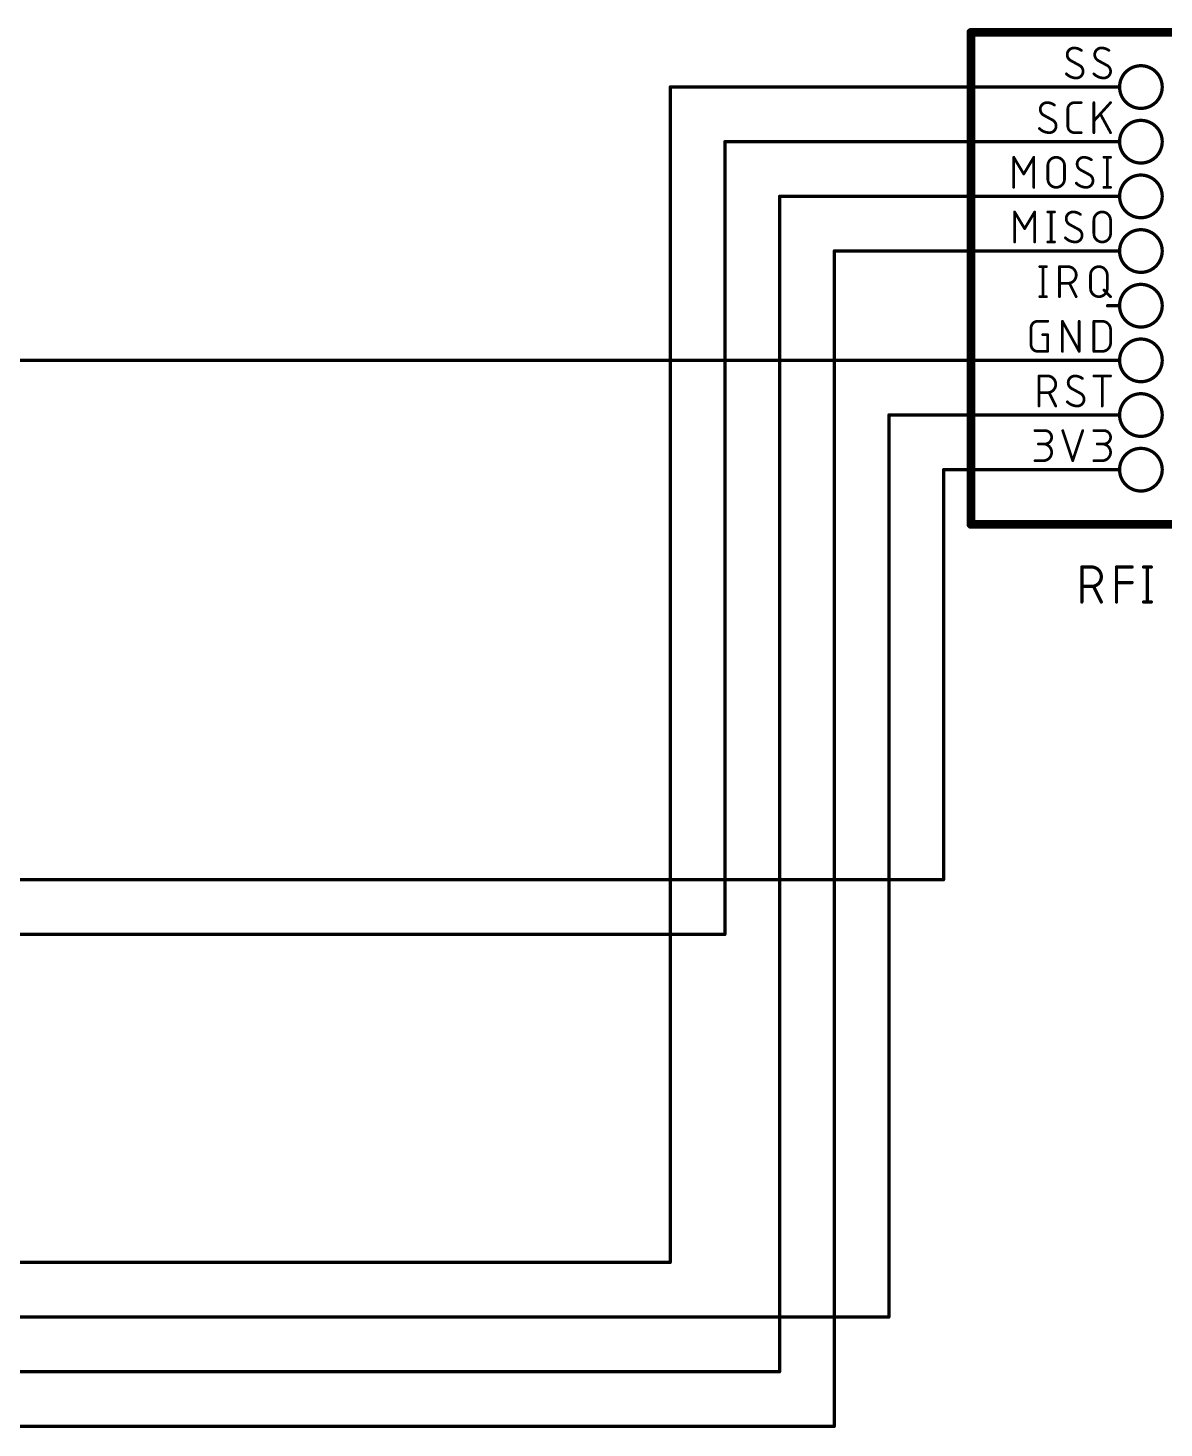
# Model space of a CAD drawing. Extents: x -10 to 250, y 0 to 179.
# Drawn here: x 170.8 to 223.6, y 63.4 to 128.5 of the extents above; entities that cross this region are included whole.
import ezdxf

# ---------------------------------------------------------------- set-up
doc = ezdxf.new("R2010")
doc.units = 0
for name, color, linetype in [('91', 94, 'CONTINUOUS'), ('94', 14, 'CONTINUOUS'), ('95', 250, 'CONTINUOUS')]:
    doc.layers.add(name, color=color, linetype=linetype)

msp = doc.modelspace()

# ---------------------------------------------------------------- linework, layer by layer
at = {"layer": '91', "const_width": 0.1524}
for points in [[(200.66, 71.12), (200.66, 125.73)], [(220.98, 125.73), (200.66, 125.73)], [(203.2, 86.36), (203.2, 123.19)], [(203.2, 123.19), (220.98, 123.19)], [(205.74, 66.04), (205.74, 120.65)], [(220.98, 120.65), (205.74, 120.65)], [(208.28, 63.5), (208.28, 118.11)], [(208.28, 118.11), (220.98, 118.11)], [(220.98, 113.03), (152.4, 113.03)], [(210.82, 68.58), (210.82, 110.49)], [(220.98, 110.49), (210.82, 110.49)], [(220.98, 107.95), (213.36, 107.95)], [(213.36, 107.95), (213.36, 88.9)], [(144.78, 88.9), (213.36, 88.9)], [(144.78, 86.36), (203.2, 86.36)], [(101.6, 71.12), (200.66, 71.12)], [(99.06, 68.58), (210.82, 68.58)], [(93.98, 66.04), (205.74, 66.04)], [(104.14, 63.5), (208.28, 63.5)]]:
    msp.add_lwpolyline(points, dxfattribs=at)
at = {"layer": '91', "const_width": 0.0762}
for points in [[(200.6981, 125.73, 1), (200.6219, 125.73)], [(200.66, 125.7681, 1), (200.66, 125.6919)], [(220.98, 125.6919, 1), (220.98, 125.7681)], [(203.2381, 123.19, 1), (203.1619, 123.19)], [(203.2, 123.2281, 1), (203.2, 123.1519)], [(220.98, 123.1519, 1), (220.98, 123.2281)], [(205.7781, 120.65, 1), (205.7019, 120.65)], [(205.74, 120.6881, 1), (205.74, 120.6119)], [(220.98, 120.6119, 1), (220.98, 120.6881)], [(208.3181, 118.11, 1), (208.2419, 118.11)], [(208.28, 118.1481, 1), (208.28, 118.0719)], [(220.98, 118.0719, 1), (220.98, 118.1481)], [(220.98, 112.9919, 1), (220.98, 113.0681)], [(210.8581, 110.49, 1), (210.7819, 110.49)], [(210.82, 110.5281, 1), (210.82, 110.4519)], [(220.98, 110.4519, 1), (220.98, 110.5281)], [(213.36, 107.9881, 1), (213.36, 107.9119)], [(213.3981, 107.95, 1), (213.3219, 107.95)], [(220.98, 107.9119, 1), (220.98, 107.9881)], [(213.3219, 88.9, 1), (213.3981, 88.9)], [(213.36, 88.8619, 1), (213.36, 88.9381)], [(203.1619, 86.36, 1), (203.2381, 86.36)], [(203.2, 86.3219, 1), (203.2, 86.3981)], [(200.6219, 71.12, 1), (200.6981, 71.12)], [(200.66, 71.0819, 1), (200.66, 71.1581)], [(210.7819, 68.58, 1), (210.8581, 68.58)], [(210.82, 68.5419, 1), (210.82, 68.6181)], [(205.7019, 66.04, 1), (205.7781, 66.04)], [(205.74, 66.0019, 1), (205.74, 66.0781)], [(208.2419, 63.5, 1), (208.3181, 63.5)], [(208.28, 63.4619, 1), (208.28, 63.5381)]]:
    msp.add_lwpolyline(points, format="xyb", dxfattribs=at)
at = {"layer": '94'}
for points, const_width in [([(214.63, 128.27), (245.11, 128.27)], 0.4064), ([(214.63, 105.41), (214.63, 128.27)], 0.4064), ([(220.98, 125.73), (221.5388, 125.73)], 0.1524), ([(220.98, 123.19), (221.5388, 123.19)], 0.1524), ([(220.98, 120.65), (221.5388, 120.65)], 0.1524), ([(220.98, 118.11), (221.5388, 118.11)], 0.1524), ([(220.98, 115.57), (221.5388, 115.57)], 0.1524), ([(220.98, 113.03), (221.5388, 113.03)], 0.1524), ([(220.98, 110.49), (221.5388, 110.49)], 0.1524), ([(220.98, 107.95), (221.5388, 107.95)], 0.1524), ([(245.11, 105.41), (214.63, 105.41)], 0.4064)]:
    msp.add_lwpolyline(points, dxfattribs=dict(at, const_width=const_width))
for points, const_width in [([(214.63, 128.3716, 1), (214.63, 128.1684)], 0.2032), ([(214.7316, 128.27, 1), (214.5284, 128.27)], 0.2032), ([(222.5294, 124.7394, 1), (222.5294, 126.7206, 1), (222.5294, 124.7394)], 0.1524), ([(220.98, 125.7681, 1), (220.98, 125.6919)], 0.0762), ([(221.5388, 125.6919, 1), (221.5388, 125.7681)], 0.0762), ([(222.5294, 122.1994, 1), (222.5294, 124.1806, 1), (222.5294, 122.1994)], 0.1524), ([(220.98, 123.2281, 1), (220.98, 123.1519)], 0.0762), ([(221.5388, 123.1519, 1), (221.5388, 123.2281)], 0.0762), ([(222.5294, 119.6594, 1), (222.5294, 121.6406, 1), (222.5294, 119.6594)], 0.1524), ([(220.98, 120.6881, 1), (220.98, 120.6119)], 0.0762), ([(221.5388, 120.6119, 1), (221.5388, 120.6881)], 0.0762), ([(222.5294, 117.1194, 1), (222.5294, 119.1006, 1), (222.5294, 117.1194)], 0.1524), ([(220.98, 118.1481, 1), (220.98, 118.0719)], 0.0762), ([(221.5388, 118.0719, 1), (221.5388, 118.1481)], 0.0762), ([(222.5294, 114.5794, 1), (222.5294, 116.5606, 1), (222.5294, 114.5794)], 0.1524), ([(220.98, 115.6081, 1), (220.98, 115.5319)], 0.0762), ([(221.5388, 115.5319, 1), (221.5388, 115.6081)], 0.0762), ([(222.5294, 112.0394, 1), (222.5294, 114.0206, 1), (222.5294, 112.0394)], 0.1524), ([(220.98, 113.0681, 1), (220.98, 112.9919)], 0.0762), ([(221.5388, 112.9919, 1), (221.5388, 113.0681)], 0.0762), ([(222.5294, 109.4994, 1), (222.5294, 111.4806, 1), (222.5294, 109.4994)], 0.1524), ([(220.98, 110.5281, 1), (220.98, 110.4519)], 0.0762), ([(221.5388, 110.4519, 1), (221.5388, 110.5281)], 0.0762), ([(222.5294, 106.9594, 1), (222.5294, 108.9406, 1), (222.5294, 106.9594)], 0.1524), ([(220.98, 107.9881, 1), (220.98, 107.9119)], 0.0762), ([(221.5388, 107.9119, 1), (221.5388, 107.9881)], 0.0762), ([(214.63, 105.5116, 1), (214.63, 105.3084)], 0.2032), ([(214.5284, 105.41, 1), (214.7316, 105.41)], 0.2032)]:
    msp.add_lwpolyline(points, format="xyb", dxfattribs=dict(at, const_width=const_width))
at = {"layer": '95'}
for points, const_width in [([(219.4152, 127.5461, 0.4142), (219.1048, 127.2357)], 0.127), ([(219.7645, 127.4297, 0.1623), (219.4152, 127.5461)], 0.127), ([(219.4152, 127.5778, 1), (219.4152, 127.5144)], 0.0635), ([(219.4152, 127.5143, 1), (219.4152, 127.5778)], 0.0635), ([(220.6928, 127.5461, 0.4142), (220.3824, 127.2357)], 0.127), ([(221.0421, 127.4297, 0.1623), (220.6928, 127.5461)], 0.127), ([(220.6928, 127.5778, 1), (220.6928, 127.5144)], 0.0635), ([(220.6928, 127.5143, 1), (220.6928, 127.5778)], 0.0635), ([(219.1048, 127.2357, 0.2656), (219.26, 126.964)], 0.127), ([(219.1365, 127.2357, 1), (219.073, 127.2357)], 0.0635), ([(219.073, 127.2357, 1), (219.1365, 127.2357)], 0.0635), ([(219.2752, 126.9919, 1), (219.2448, 126.9361)], 0.0635), ([(219.2439, 126.9367, 1), (219.2761, 126.9914)], 0.0635), ([(219.7454, 127.4043, 1), (219.7835, 127.4551)], 0.0635), ([(220.4141, 127.2357, 1), (220.3506, 127.2357)], 0.0635), ([(220.3506, 127.2357, 1), (220.4141, 127.2357)], 0.0635), ([(220.3824, 127.2357, 0.2656), (220.5376, 126.964)], 0.127), ([(220.5528, 126.9919, 1), (220.5224, 126.9361)], 0.0635), ([(220.5215, 126.9367, 1), (220.5537, 126.9914)], 0.0635), ([(221.023, 127.4043, 1), (221.0611, 127.4551)], 0.0635), ([(219.066, 126.3431, 0.2), (219.5317, 126.1491)], 0.127), ([(219.0885, 126.3655, 1), (219.0434, 126.3208)], 0.0635), ([(219.5317, 126.1491, 0.4142), (219.8421, 126.4595)], 0.127), ([(219.5317, 126.1809, 1), (219.5317, 126.1174)], 0.0635), ([(219.5317, 126.1174, 1), (219.5317, 126.1808)], 0.0635), ([(219.8421, 126.4595, 0.2656), (219.6869, 126.7312)], 0.127), ([(219.703, 126.7585, 1), (219.6708, 126.7038)], 0.0635), ([(219.6717, 126.7033, 1), (219.7021, 126.7591)], 0.0635), ([(219.8739, 126.4595, 1), (219.8104, 126.4595)], 0.0635), ([(219.8104, 126.4595, 1), (219.8739, 126.4595)], 0.0635), ([(220.3436, 126.3431, 0.2), (220.8093, 126.1491)], 0.127), ([(220.3661, 126.3655, 1), (220.321, 126.3208)], 0.0635), ([(220.8093, 126.1491, 0.4142), (221.1197, 126.4595)], 0.127), ([(220.8093, 126.1809, 1), (220.8093, 126.1174)], 0.0635), ([(220.8093, 126.1174, 1), (220.8093, 126.1808)], 0.0635), ([(221.1197, 126.4595, 0.2656), (220.9645, 126.7312)], 0.127), ([(220.9806, 126.7585, 1), (220.9484, 126.7038)], 0.0635), ([(220.9493, 126.7033, 1), (220.9797, 126.7591)], 0.0635), ([(221.1515, 126.4595, 1), (221.088, 126.4595)], 0.0635), ([(221.088, 126.4595, 1), (221.1515, 126.4595)], 0.0635), ([(218.1628, 125.0061, 0.4142), (217.8523, 124.6957)], 0.127), ([(218.512, 124.8897, 0.1623), (218.1628, 125.0061)], 0.127), ([(218.1628, 125.0378, 1), (218.1628, 124.9744)], 0.0635), ([(218.1628, 124.9743, 1), (218.1628, 125.0378)], 0.0635), ([(218.493, 124.8643, 1), (218.5311, 124.9151)], 0.0635), ([(219.4432, 125.0061, 0.4142), (219.1328, 124.6957)], 0.127), ([(219.4432, 125.0379, 1), (219.4432, 124.9744)], 0.0635), ([(219.4432, 124.9744, 1), (219.4432, 125.0378)], 0.0635), ([(219.7537, 124.9744, 1), (219.7537, 125.0379)], 0.0635), ([(220.3753, 125.0061, 1), (220.3118, 125.0061)], 0.0635), ([(221.1432, 124.9847, 1), (221.0962, 125.0275)], 0.0635), ([(217.8523, 124.6957, 0.2656), (218.0076, 124.424)], 0.127), ([(217.8841, 124.6957, 1), (217.8206, 124.6957)], 0.0635), ([(217.8206, 124.6957, 1), (217.8841, 124.6957)], 0.0635), ([(218.0228, 124.4519, 1), (217.9924, 124.3961)], 0.0635), ([(217.9914, 124.3967, 1), (218.0237, 124.4514)], 0.0635), ([(218.5897, 123.9195, 0.2656), (218.4344, 124.1912)], 0.127), ([(218.4505, 124.2185, 1), (218.4183, 124.1638)], 0.0635), ([(218.4192, 124.1633, 1), (218.4496, 124.2191)], 0.0635), ([(219.1645, 124.6957, 1), (219.101, 124.6957)], 0.0635), ([(219.101, 124.6957, 1), (219.1645, 124.6957)], 0.0635), ([(220.6819, 124.478, 1), (220.6262, 124.4476)], 0.0635), ([(217.8135, 123.8031, 0.2), (218.2792, 123.6091)], 0.127), ([(217.8361, 123.8255, 1), (217.791, 123.7808)], 0.0635), ([(218.2792, 123.6091, 0.4142), (218.5897, 123.9195)], 0.127), ([(218.2792, 123.6409, 1), (218.2792, 123.5774)], 0.0635), ([(218.2792, 123.5774, 1), (218.2792, 123.6408)], 0.0635), ([(218.6214, 123.9195, 1), (218.5579, 123.9195)], 0.0635), ([(218.5579, 123.9195, 1), (218.6214, 123.9195)], 0.0635), ([(219.1328, 123.9195, 0.4142), (219.4432, 123.6091)], 0.127), ([(219.1645, 123.9195, 1), (219.101, 123.9195)], 0.0635), ([(219.101, 123.9195, 1), (219.1645, 123.9195)], 0.0635), ([(219.4432, 123.6409, 1), (219.4432, 123.5774)], 0.0635), ([(219.4432, 123.5774, 1), (219.4432, 123.6409)], 0.0635), ([(219.7537, 123.5774, 1), (219.7537, 123.6409)], 0.0635), ([(220.3201, 124.1737, 1), (220.3671, 124.131)], 0.0635), ([(220.3118, 123.6091, 1), (220.3753, 123.6091)], 0.0635), ([(221.0918, 123.5939, 1), (221.1476, 123.6243)], 0.0635), ([(216.6521, 122.4661, 1), (216.5886, 122.4661)], 0.0635), ([(216.6476, 122.4824, 1), (216.5932, 122.4498)], 0.0635), ([(217.5835, 122.4661, 1), (217.52, 122.4661)], 0.0635), ([(217.579, 122.4498, 1), (217.5245, 122.4824)], 0.0635), ([(218.9798, 122.078, 1), (218.2037, 122.078)], 0.127), ([(219.8762, 122.4661, 0.4142), (219.5658, 122.1557)], 0.127), ([(220.2255, 122.3497, 0.1623), (219.8762, 122.4661)], 0.127), ([(219.8762, 122.4978, 1), (219.8762, 122.4344)], 0.0635), ([(219.8762, 122.4343, 1), (219.8762, 122.4978)], 0.0635), ([(220.2064, 122.3243, 1), (220.2445, 122.3751)], 0.0635), ([(220.8093, 122.4979, 1), (220.8093, 122.4344)], 0.0635), ([(220.9962, 122.4661, 1), (220.9327, 122.4661)], 0.0635), ([(221.1197, 122.4344, 1), (221.1197, 122.4979)], 0.0635), ([(217.0588, 121.7063, 1), (217.1133, 121.6737)], 0.0635), ([(217.0588, 121.6737, 1), (217.1133, 121.7063)], 0.0635), ([(218.2355, 122.078, 1), (218.172, 122.078)], 0.0635), ([(218.172, 122.078, 1), (218.2355, 122.078)], 0.0635), ([(219.0116, 122.078, 1), (218.9481, 122.078)], 0.0635), ([(218.9481, 122.078, 1), (219.0116, 122.078)], 0.0635), ([(219.5658, 122.1557, 0.2656), (219.721, 121.884)], 0.127), ([(219.5975, 122.1557, 1), (219.534, 122.1557)], 0.0635), ([(219.534, 122.1557, 1), (219.5975, 122.1557)], 0.0635), ([(219.7362, 121.9119, 1), (219.7058, 121.8561)], 0.0635), ([(219.7049, 121.8567, 1), (219.7371, 121.9114)], 0.0635), ([(220.164, 121.6785, 1), (220.1317, 121.6238)], 0.0635), ([(220.3031, 121.3795, 0.2656), (220.1479, 121.6512)], 0.127), ([(220.1327, 121.6233, 1), (220.1631, 121.6791)], 0.0635), ([(216.5886, 121.0691, 1), (216.6521, 121.0691)], 0.0635), ([(217.52, 121.0691, 1), (217.5835, 121.0691)], 0.0635), ([(218.2037, 121.4572, 1), (218.9799, 121.4572)], 0.127), ([(218.2355, 121.4572, 1), (218.172, 121.4572)], 0.0635), ([(218.172, 121.4572, 1), (218.2355, 121.4572)], 0.0635), ([(219.0116, 121.4572, 1), (218.9481, 121.4572)], 0.0635), ([(218.9481, 121.4572, 1), (219.0116, 121.4572)], 0.0635), ([(219.527, 121.2631, 0.2), (219.9926, 121.0691)], 0.127), ([(219.5495, 121.2855, 1), (219.5044, 121.2408)], 0.0635), ([(219.9926, 121.0691, 0.4142), (220.3031, 121.3795)], 0.127), ([(219.9926, 121.1009, 1), (219.9926, 121.0374)], 0.0635), ([(219.9926, 121.0374, 1), (219.9926, 121.1008)], 0.0635), ([(220.3348, 121.3795, 1), (220.2713, 121.3795)], 0.0635), ([(220.2713, 121.3795, 1), (220.3348, 121.3795)], 0.0635), ([(220.8093, 121.1009, 1), (220.8093, 121.0374)], 0.0635), ([(220.9327, 121.0691, 1), (220.9962, 121.0691)], 0.0635), ([(221.1197, 121.0374, 1), (221.1197, 121.1009)], 0.0635), ([(216.6886, 119.9424, 1), (216.6341, 119.9098)], 0.0635), ([(216.6931, 119.9261, 1), (216.6296, 119.9261)], 0.0635), ([(217.6244, 119.9261, 1), (217.5609, 119.9261)], 0.0635), ([(217.6199, 119.9098, 1), (217.5654, 119.9424)], 0.0635), ([(218.2037, 119.9579, 1), (218.2037, 119.8944)], 0.0635), ([(218.3907, 119.9261, 1), (218.3272, 119.9261)], 0.0635), ([(218.5142, 119.8944, 1), (218.5142, 119.9579)], 0.0635), ([(219.3696, 119.9261, 0.4142), (219.0592, 119.6157)], 0.127), ([(219.7189, 119.8097, 0.1623), (219.3696, 119.9261)], 0.127), ([(219.3696, 119.9578, 1), (219.3696, 119.8944)], 0.0635), ([(219.3696, 119.8943, 1), (219.3696, 119.9578)], 0.0635), ([(219.6998, 119.7843, 1), (219.7379, 119.8351)], 0.0635), ([(221.1197, 119.538, 1), (220.3436, 119.538)], 0.127), ([(217.0998, 119.1663, 1), (217.1542, 119.1337)], 0.0635), ([(217.0998, 119.1337, 1), (217.1542, 119.1663)], 0.0635), ([(219.0592, 119.6157, 0.2656), (219.2144, 119.344)], 0.127), ([(219.0909, 119.6157, 1), (219.0274, 119.6157)], 0.0635), ([(219.0274, 119.6157, 1), (219.0909, 119.6157)], 0.0635), ([(219.2296, 119.3719, 1), (219.1992, 119.3161)], 0.0635), ([(219.1983, 119.3167, 1), (219.2305, 119.3714)], 0.0635), ([(219.6574, 119.1385, 1), (219.6251, 119.0838)], 0.0635), ([(219.7965, 118.8395, 0.2656), (219.6413, 119.1112)], 0.127), ([(219.626, 119.0833, 1), (219.6565, 119.1391)], 0.0635), ([(220.3753, 119.538, 1), (220.3118, 119.538)], 0.0635), ([(220.3118, 119.538, 1), (220.3753, 119.538)], 0.0635), ([(221.0879, 119.538, 1), (221.1514, 119.538)], 0.0635), ([(221.1515, 119.538, 1), (221.088, 119.538)], 0.0635), ([(216.6296, 118.5291, 1), (216.6931, 118.5291)], 0.0635), ([(217.5609, 118.5291, 1), (217.6244, 118.5291)], 0.0635), ([(218.2037, 118.5609, 1), (218.2037, 118.4973)], 0.0635), ([(218.3272, 118.5291, 1), (218.3907, 118.5291)], 0.0635), ([(218.5142, 118.4973, 1), (218.5142, 118.5609)], 0.0635), ([(219.0204, 118.7231, 0.2), (219.486, 118.5291)], 0.127), ([(219.0429, 118.7455, 1), (218.9978, 118.7008)], 0.0635), ([(219.486, 118.5609, 1), (219.486, 118.4973)], 0.0635), ([(219.486, 118.5291, 0.4142), (219.7965, 118.8395)], 0.127), ([(219.486, 118.4974, 1), (219.486, 118.5608)], 0.0635), ([(219.8282, 118.8395, 1), (219.7647, 118.8395)], 0.0635), ([(219.7647, 118.8395, 1), (219.8282, 118.8395)], 0.0635), ([(220.3436, 118.9172, 1), (221.1197, 118.9172)], 0.127), ([(220.3753, 118.9172, 1), (220.3118, 118.9172)], 0.0635), ([(220.3118, 118.9172, 1), (220.3753, 118.9172)], 0.0635), ([(221.1515, 118.9172, 1), (221.088, 118.9172)], 0.0635), ([(221.088, 118.9172, 1), (221.1515, 118.9172)], 0.0635), ([(217.8309, 117.4179, 1), (217.8309, 117.3543)], 0.0635), ([(218.0179, 117.3861, 1), (217.9544, 117.3861)], 0.0635), ([(218.1413, 117.3543, 1), (218.1413, 117.4179)], 0.0635), ([(218.7477, 117.4179, 1), (218.7477, 117.3543)], 0.0635), ([(218.7794, 117.3861, 1), (218.7159, 117.3861)], 0.0635), ([(219.1357, 117.4179, 1), (219.1357, 117.3543)], 0.0635), ([(219.1357, 116.61, 1), (219.1357, 117.3861)], 0.127), ([(219.1357, 117.3543, 1), (219.1357, 117.4179)], 0.0635), ([(220.9645, 116.998, 1), (220.1884, 116.998)], 0.127), ([(218.7477, 116.6417, 1), (218.7477, 116.5782)], 0.0635), ([(219.1357, 116.6417, 1), (219.1357, 116.5782)], 0.0635), ([(219.1357, 116.5782, 1), (219.1357, 116.6417)], 0.0635), ([(219.2417, 116.6242, 1), (219.1849, 116.5958)], 0.0635), ([(220.2201, 116.998, 1), (220.1566, 116.998)], 0.0635), ([(220.1566, 116.998, 1), (220.2201, 116.998)], 0.0635), ([(220.1884, 116.3772, 1), (220.9645, 116.3772)], 0.127), ([(220.2201, 116.3772, 1), (220.1566, 116.3772)], 0.0635), ([(220.9962, 116.998, 1), (220.9327, 116.998)], 0.0635), ([(220.9327, 116.998, 1), (220.9962, 116.998)], 0.0635), ([(220.9962, 116.3772, 1), (220.9327, 116.3772)], 0.0635), ([(217.8309, 116.0209, 1), (217.8309, 115.9574)], 0.0635), ([(217.9544, 115.9891, 1), (218.0179, 115.9891)], 0.0635), ([(218.1413, 115.9574, 1), (218.1413, 116.0209)], 0.0635), ([(218.7159, 115.9891, 1), (218.7794, 115.9891)], 0.0635), ([(219.4954, 115.9749, 1), (219.5522, 116.0033)], 0.0635), ([(220.1566, 116.3772, 1), (220.2201, 116.3772)], 0.0635), ([(220.8317, 116.322, 1), (220.7868, 116.2771)], 0.0635), ([(220.9327, 116.3772, 1), (220.9962, 116.3772)], 0.0635), ([(221.0972, 115.9666, 1), (221.1422, 116.0116)], 0.0635), ([(217.7338, 114.8461, 0.4142), (217.4234, 114.5357)], 0.127), ([(217.4551, 114.5357, 1), (217.3916, 114.5357)], 0.0635), ([(217.3916, 114.5357, 1), (217.4551, 114.5357)], 0.0635), ([(217.7338, 114.8779, 1), (217.7338, 114.8144)], 0.0635), ([(217.7338, 114.8144, 1), (217.7338, 114.8778)], 0.0635), ([(218.1995, 114.8144, 1), (218.1995, 114.8779)], 0.0635), ([(218.9152, 114.8461, 1), (218.8517, 114.8461)], 0.0635), ([(218.9112, 114.8615, 1), (218.8557, 114.8307)], 0.0635), ([(219.6913, 114.8461, 1), (219.6278, 114.8461)], 0.0635), ([(220.3753, 114.8461, 1), (220.3118, 114.8461)], 0.0635), ([(220.3436, 114.8779, 1), (220.3436, 114.8144)], 0.0635), ([(221.1197, 114.458, 0.4142), (220.7316, 114.8461)], 0.127), ([(220.7316, 114.8779, 1), (220.7316, 114.8144)], 0.0635), ([(220.7316, 114.8144, 1), (220.7316, 114.8779)], 0.0635), ([(221.1515, 114.458, 1), (221.088, 114.458)], 0.0635), ([(221.088, 114.458, 1), (221.1515, 114.458)], 0.0635), ([(217.9666, 114.257, 1), (217.9666, 114.1935)], 0.0635), ([(218.2312, 114.2252, 1), (218.1677, 114.2252)], 0.0635), ([(218.1995, 114.1935, 1), (218.1995, 114.257)], 0.0635), ([(220.7316, 113.4491, 0.4142), (221.1197, 113.8372)], 0.127), ([(221.1515, 113.8372, 1), (221.088, 113.8372)], 0.0635), ([(221.088, 113.8372, 1), (221.1515, 113.8372)], 0.0635), ([(217.4234, 113.7595, 0.4142), (217.7338, 113.4491)], 0.127), ([(217.4551, 113.7595, 1), (217.3916, 113.7595)], 0.0635), ([(217.3916, 113.7595, 1), (217.4551, 113.7595)], 0.0635), ([(217.7338, 113.4809, 1), (217.7338, 113.4173)], 0.0635), ([(217.7338, 113.4173, 1), (217.7338, 113.4809)], 0.0635), ([(218.1677, 113.4491, 1), (218.2312, 113.4491)], 0.0635), ([(218.1995, 113.4173, 1), (218.1995, 113.4809)], 0.0635), ([(218.8517, 113.4491, 1), (218.9152, 113.4491)], 0.0635), ([(219.6278, 113.4491, 1), (219.6913, 113.4491)], 0.0635), ([(219.6318, 113.4337, 1), (219.6873, 113.4645)], 0.0635), ([(220.3436, 113.4809, 1), (220.3436, 113.4173)], 0.0635), ([(220.3118, 113.4491, 1), (220.3753, 113.4491)], 0.0635), ([(220.7316, 113.4808, 1), (220.7316, 113.4174)], 0.0635), ([(220.7316, 113.4173, 1), (220.7316, 113.4809)], 0.0635), ([(217.7973, 112.3379, 1), (217.7973, 112.2743)], 0.0635), ([(217.8291, 112.3061, 1), (217.7656, 112.3061)], 0.0635), ([(218.1854, 112.3379, 1), (218.1854, 112.2743)], 0.0635), ([(218.1854, 111.53, 1), (218.1854, 112.3061)], 0.127), ([(218.1854, 112.2743, 1), (218.1854, 112.3379)], 0.0635), ([(219.4609, 112.3061, 0.4142), (219.1504, 111.9957)], 0.127), ([(219.1504, 111.9957, 0.2656), (219.3057, 111.724)], 0.127), ([(219.1822, 111.9957, 1), (219.1187, 111.9957)], 0.0635), ([(219.1187, 111.9957, 1), (219.1822, 111.9957)], 0.0635), ([(219.8101, 112.1897, 0.1623), (219.4609, 112.3061)], 0.127), ([(219.4609, 112.3378, 1), (219.4609, 112.2744)], 0.0635), ([(219.4609, 112.2743, 1), (219.4609, 112.3378)], 0.0635), ([(219.7911, 112.1643, 1), (219.8292, 112.2151)], 0.0635), ([(220.3436, 112.3379, 1), (220.3436, 112.2743)], 0.0635), ([(220.7634, 112.3061, 1), (220.6999, 112.3061)], 0.0635), ([(221.1197, 112.2743, 1), (221.1197, 112.3379)], 0.0635), ([(217.7973, 111.5617, 1), (217.7973, 111.4982)], 0.0635), ([(218.1854, 111.5617, 1), (218.1854, 111.4982)], 0.0635), ([(218.1854, 111.4982, 1), (218.1854, 111.5617)], 0.0635), ([(218.2914, 111.5442, 1), (218.2346, 111.5158)], 0.0635), ([(219.3209, 111.7519, 1), (219.2904, 111.6961)], 0.0635), ([(219.2895, 111.6967, 1), (219.3218, 111.7514)], 0.0635), ([(219.5773, 110.9091, 0.4142), (219.8877, 111.2195)], 0.127), ([(219.8877, 111.2195, 0.2656), (219.7325, 111.4912)], 0.127), ([(219.7486, 111.5185, 1), (219.7164, 111.4638)], 0.0635), ([(219.7173, 111.4633, 1), (219.7477, 111.5191)], 0.0635), ([(219.9195, 111.2195, 1), (219.856, 111.2195)], 0.0635), ([(219.856, 111.2195, 1), (219.9195, 111.2195)], 0.0635), ([(217.7656, 110.9091, 1), (217.8291, 110.9091)], 0.0635), ([(218.545, 110.8949, 1), (218.6018, 110.9233)], 0.0635), ([(219.1116, 111.1031, 0.2), (219.5773, 110.9091)], 0.127), ([(219.1342, 111.1255, 1), (219.0891, 111.0808)], 0.0635), ([(219.5773, 110.9409, 1), (219.5773, 110.8774)], 0.0635), ([(219.5773, 110.8774, 1), (219.5773, 110.9408)], 0.0635), ([(220.6999, 110.9091, 1), (220.7634, 110.9091)], 0.0635), ([(217.6059, 109.7979, 1), (217.6059, 109.7344)], 0.0635), ([(218.0716, 109.7979, 1), (218.0716, 109.7344)], 0.0635), ([(218.0716, 109.1452, 1), (218.0716, 109.7661)], 0.127), ([(218.0716, 109.7344, 1), (218.0716, 109.7979)], 0.0635), ([(218.9272, 109.7761, 1), (218.867, 109.7561)], 0.0635), ([(219.8586, 109.7561, 1), (219.7983, 109.7761)], 0.0635), ([(220.3436, 109.7979, 1), (220.3436, 109.7344)], 0.0635), ([(220.8093, 109.7979, 1), (220.8093, 109.7344)], 0.0635), ([(220.8093, 109.1452, 1), (220.8093, 109.7661)], 0.127), ([(220.8093, 109.7344, 1), (220.8093, 109.7979)], 0.0635), ([(217.7611, 109.177, 1), (217.7611, 109.1135)], 0.0635), ([(217.9939, 109.177, 1), (217.9939, 109.1135)], 0.0635), ([(217.9939, 108.3691, 1), (217.9939, 109.1452)], 0.127), ([(218.0716, 109.177, 1), (218.0716, 109.1135)], 0.0635), ([(218.0716, 109.1135, 1), (218.0716, 109.177)], 0.0635), ([(220.4988, 109.177, 1), (220.4988, 109.1135)], 0.0635), ([(220.7316, 109.177, 1), (220.7316, 109.1135)], 0.0635), ([(220.7316, 108.3691, 1), (220.7316, 109.1452)], 0.127), ([(220.8093, 109.177, 1), (220.8093, 109.1135)], 0.0635), ([(220.8093, 109.1135, 1), (220.8093, 109.177)], 0.0635), ([(217.6059, 108.4009, 1), (217.6059, 108.3374)], 0.0635), ([(217.9939, 108.4009, 1), (217.9939, 108.3374)], 0.0635), ([(217.9939, 108.3374, 1), (217.9939, 108.4009)], 0.0635), ([(219.3327, 108.3791, 1), (219.3929, 108.3591)], 0.0635), ([(219.3327, 108.3591, 1), (219.3929, 108.3791)], 0.0635), ([(220.3436, 108.4009, 1), (220.3436, 108.3374)], 0.0635), ([(220.7316, 108.4009, 1), (220.7316, 108.3374)], 0.0635), ([(220.7316, 108.3374, 1), (220.7316, 108.4009)], 0.0635), ([(219.8243, 103.4288, 1), (219.7481, 103.4288)], 0.0762), ([(219.7862, 103.4669, 1), (219.7862, 103.3907)], 0.0762), ([(220.2378, 102.5257, 1), (220.2378, 103.4288)], 0.1524), ([(220.2378, 103.4669, 1), (220.2378, 103.3907)], 0.0762), ([(220.2378, 103.3907, 1), (220.2378, 103.4669)], 0.0762), ([(221.3953, 103.4669, 1), (221.3953, 103.3907)], 0.0762), ([(221.4333, 103.4288, 1), (221.3572, 103.4288)], 0.0762), ([(222.1177, 103.3907, 1), (222.1177, 103.4669)], 0.0762), ([(222.6532, 103.4669, 1), (222.6532, 103.3907)], 0.0762), ([(222.8719, 103.4288, 1), (222.7957, 103.4288)], 0.0762), ([(223.0144, 103.3907, 1), (223.0144, 103.4669)], 0.0762), ([(221.3953, 102.7444, 1), (221.3953, 102.6682)], 0.0762), ([(222.1177, 102.6682, 1), (222.1177, 102.7444)], 0.0762), ([(219.7862, 102.5638, 1), (219.7862, 102.4876)], 0.0762), ([(220.2378, 102.5638, 1), (220.2378, 102.4876)], 0.0762), ([(220.2378, 102.4876, 1), (220.2378, 102.5638)], 0.0762), ([(220.3621, 102.5427, 1), (220.294, 102.5086)], 0.0762), ([(219.7481, 101.8032, 1), (219.8243, 101.8032)], 0.0762), ([(220.6552, 101.7862, 1), (220.7234, 101.8202)], 0.0762), ([(221.3572, 101.8032, 1), (221.4333, 101.8032)], 0.0762), ([(222.6532, 101.8413, 1), (222.6532, 101.7651)], 0.0762), ([(222.7957, 101.8032, 1), (222.8719, 101.8032)], 0.0762), ([(223.0144, 101.7651, 1), (223.0144, 101.8413)], 0.0762)]:
    msp.add_lwpolyline(points, format="xyb", dxfattribs=dict(at, const_width=const_width))
for points, const_width in [([(219.6869, 126.7312), (219.26, 126.964)], 0.127), ([(220.9645, 126.7312), (220.5376, 126.964)], 0.127), ([(219.4432, 125.0061), (219.7537, 125.0061)], 0.127), ([(220.3436, 123.6091), (220.3436, 125.0061)], 0.127), ([(221.1197, 125.0061), (220.3436, 124.1524)], 0.127), ([(218.4344, 124.1912), (218.0076, 124.424)], 0.127), ([(219.1328, 123.9195), (219.1328, 124.6957)], 0.127), ([(221.1197, 123.6091), (220.654, 124.4628)], 0.127), ([(219.7537, 123.6091), (219.4432, 123.6091)], 0.127), ([(216.6204, 121.0691), (216.6204, 122.4661)], 0.127), ([(216.6204, 122.4661), (217.0861, 121.69)], 0.127), ([(217.0861, 121.69), (217.5517, 122.4661)], 0.127), ([(217.5517, 122.4661), (217.5517, 121.0691)], 0.127), ([(220.8093, 122.4661), (221.1197, 122.4661)], 0.127), ([(220.9645, 122.4661), (220.9645, 121.0691)], 0.127), ([(218.2037, 121.4572), (218.2037, 122.078)], 0.127), ([(218.9799, 122.078), (218.9799, 121.4572)], 0.127), ([(220.1479, 121.6512), (219.721, 121.884)], 0.127), ([(220.8093, 121.0691), (221.1197, 121.0691)], 0.127), ([(216.6613, 118.5291), (216.6613, 119.9261)], 0.127), ([(216.6613, 119.9261), (217.127, 119.15)], 0.127), ([(217.127, 119.15), (217.5927, 119.9261)], 0.127), ([(217.5927, 119.9261), (217.5927, 118.5291)], 0.127), ([(218.2037, 119.9261), (218.5142, 119.9261)], 0.127), ([(218.359, 119.9261), (218.359, 118.5291)], 0.127), ([(219.6413, 119.1112), (219.2144, 119.344)], 0.127), ([(220.3436, 118.9172), (220.3436, 119.538)], 0.127), ([(221.1197, 119.538), (221.1197, 118.9172)], 0.127), ([(218.2037, 118.5291), (218.5142, 118.5291)], 0.127), ([(217.8309, 117.3861), (218.1413, 117.3861)], 0.127), ([(217.9861, 117.3861), (217.9861, 115.9891)], 0.127), ([(218.7477, 115.9891), (218.7477, 117.3861)], 0.127), ([(218.7477, 117.3861), (219.1357, 117.3861)], 0.127), ([(219.1357, 116.61), (218.7477, 116.61)], 0.127), ([(219.5238, 115.9891), (219.2133, 116.61)], 0.127), ([(220.1884, 116.3772), (220.1884, 116.998)], 0.127), ([(220.9645, 116.998), (220.9645, 116.3772)], 0.127), ([(217.8309, 115.9891), (218.1413, 115.9891)], 0.127), ([(220.8093, 116.2995), (221.1197, 115.9891)], 0.127), ([(217.4234, 113.7595), (217.4234, 114.5357)], 0.127), ([(217.7338, 114.8461), (218.1995, 114.8461)], 0.127), ([(218.8835, 113.4491), (218.8835, 114.8461)], 0.127), ([(218.8835, 114.8461), (219.6596, 113.4491)], 0.127), ([(219.6596, 113.4491), (219.6596, 114.8461)], 0.127), ([(220.3436, 113.4491), (220.3436, 114.8461)], 0.127), ([(220.3436, 114.8461), (220.7316, 114.8461)], 0.127), ([(221.1197, 114.458), (221.1197, 113.8372)], 0.127), ([(217.9666, 114.2252), (218.1995, 114.2252)], 0.127), ([(218.1995, 114.2252), (218.1995, 113.4491)], 0.127), ([(218.1995, 113.4491), (217.7338, 113.4491)], 0.127), ([(220.7316, 113.4491), (220.3436, 113.4491)], 0.127), ([(217.7973, 110.9091), (217.7973, 112.3061)], 0.127), ([(217.7973, 112.3061), (218.1854, 112.3061)], 0.127), ([(220.3436, 112.3061), (221.1197, 112.3061)], 0.127), ([(220.7316, 110.9091), (220.7316, 112.3061)], 0.127), ([(218.1854, 111.53), (217.7973, 111.53)], 0.127), ([(218.5734, 110.9091), (218.263, 111.53)], 0.127), ([(219.7325, 111.4912), (219.3057, 111.724)], 0.127), ([(217.6059, 109.7661), (218.0716, 109.7661)], 0.127), ([(218.8971, 109.7661), (219.3628, 108.3691)], 0.127), ([(219.3628, 108.3691), (219.8285, 109.7661)], 0.127), ([(220.3436, 109.7661), (220.8093, 109.7661)], 0.127), ([(218.0716, 109.1452), (217.7611, 109.1452)], 0.127), ([(220.8093, 109.1452), (220.4988, 109.1452)], 0.127), ([(217.6059, 108.3691), (217.9939, 108.3691)], 0.127), ([(220.3436, 108.3691), (220.7316, 108.3691)], 0.127), ([(219.7862, 101.8032), (219.7862, 103.4288)], 0.1524), ([(219.7862, 103.4288), (220.2378, 103.4288)], 0.1524), ([(221.3953, 101.8032), (221.3953, 103.4288)], 0.1524), ([(221.3953, 103.4288), (222.1177, 103.4288)], 0.1524), ([(222.6532, 103.4288), (223.0144, 103.4288)], 0.1524), ([(222.8338, 103.4288), (222.8338, 101.8032)], 0.1524), ([(221.3953, 102.7063), (222.1177, 102.7063)], 0.1524), ([(220.2378, 102.5257), (219.7862, 102.5257)], 0.1524), ([(220.6893, 101.8032), (220.3281, 102.5257)], 0.1524), ([(222.6532, 101.8032), (223.0144, 101.8032)], 0.1524)]:
    msp.add_lwpolyline(points, dxfattribs=dict(at, const_width=const_width))

doc.saveas('drawing.dxf')
